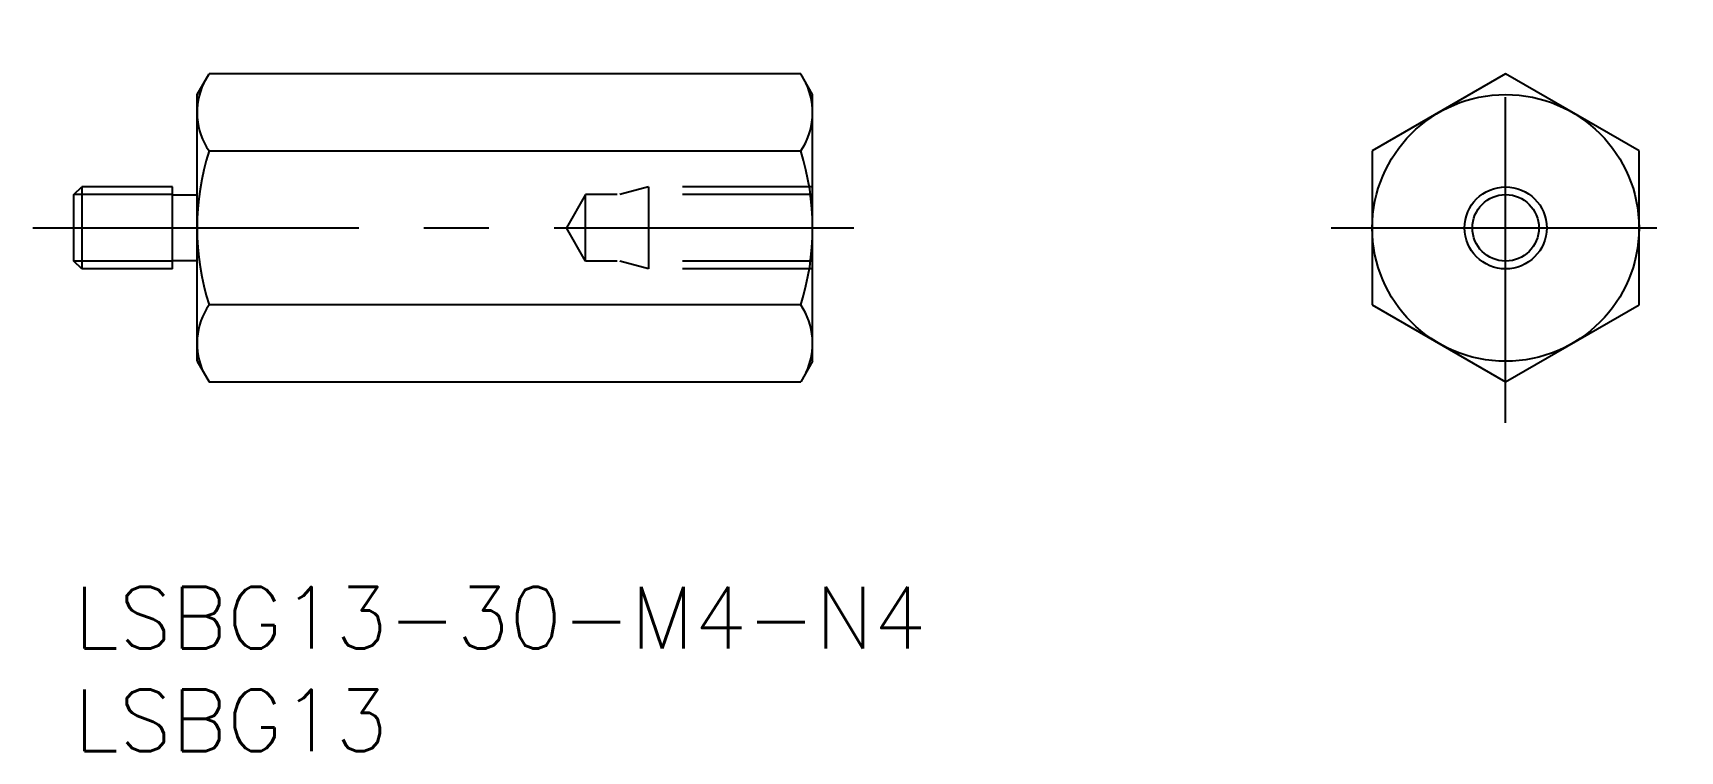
# Model space of a CAD drawing. Extents: x -2 to 78.3, y -8 to 27.
import ezdxf

# ---------------------------------------------------------------- set-up
doc = ezdxf.new("R2010")
doc.units = 0
doc.header["$LTSCALE"] = 0.5
doc.linetypes.add('CENTER', pattern=[50.8, 31.75, -6.35, 6.35, -6.35])
doc.linetypes.add('DASHED', pattern=[19.05, 12.7, -6.35])
for name, color, linetype in [('MSM_CENTER', 1, 'CENTER'), ('MSM_CONTINUOUS', 7, 'CONTINUOUS'), ('MSM_DASHED', 4, 'DASHED'), ('MSM_NARROW', 5, 'CONTINUOUS'), ('MSM_PART_NUMBER', 7, 'CONTINUOUS')]:
    doc.layers.add(name, color=color, linetype=linetype)
doc.styles.get("Standard").update_dxf_attribs({"font": 'txt.shx', "height": 3, "bigfont": 'bigfont.shx'})

# ---------------------------------------------------------------- blocks, each defined once
blk = doc.blocks.new('*U4')
at = {"layer": 'MSM_PART_NUMBER'}
blk.add_text('LSBG13-30-M4-N4', height=3, dxfattribs=at).set_placement((0, -3))
blk = doc.blocks.new('*U5')
at = {"layer": 'MSM_PART_NUMBER'}
blk.add_text('LSBG13', height=3, dxfattribs=at).set_placement((0, -8))

msp = doc.modelspace()

# ---------------------------------------------------------------- linework, layer by layer
at = {"layer": 'MSM_CENTER'}
for p, q in [((69.774, 8), (69.774, 27.011)), ((-2, 17.506), (38, 17.506)), ((61.274, 17.506), (78.274, 17.506))]:
    msp.add_line(p, q, dxfattribs=at)
at = {"layer": 'MSM_CONTINUOUS'}
for p, q in [((6, 24.006), (6.581, 25.011)), ((35.419, 25.011), (6.581, 25.011)), ((36, 24.006), (35.419, 25.011)), ((69.774, 25.011), (63.274, 21.258)), ((76.274, 21.258), (69.774, 25.011)), ((6, 11.006), (6, 24.006)), ((36, 11.006), (36, 24.006)), ((6.581, 21.258), (35.419, 21.258)), ((63.274, 21.258), (63.274, 13.753)), ((76.274, 13.753), (76.274, 21.258)), ((0, 19.127), (0.379, 19.506)), ((4.8, 19.506), (0.379, 19.506)), ((0.379, 19.506), (0.379, 15.506)), ((4.8, 15.506), (4.8, 19.506)), ((0, 15.885), (0, 19.127)), ((6, 19.106), (4.8, 19.106)), ((0.379, 15.506), (0, 15.885)), ((4.8, 15.506), (0.379, 15.506)), ((6, 15.906), (4.8, 15.906)), ((35.419, 13.753), (6.581, 13.753)), ((63.274, 13.753), (69.774, 10)), ((69.774, 10), (76.274, 13.753)), ((6, 11.006), (6.581, 10)), ((36, 11.006), (35.419, 10)), ((6.581, 10), (35.419, 10))]:
    msp.add_line(p, q, dxfattribs=at)
for radius in [6.5, 1.621]:
    msp.add_circle((69.774, 17.506), radius, dxfattribs=at)
for centre, radius, start, end in [((9.323, 23.135), 3.323, 154.38425, 214.38425), ((32.677, 23.135), 3.323, 325.61575, 25.61575), ((18.419, 17.506), 12.419, 162.41205, 197.58795), ((23.581, 17.506), 12.419, 342.41205, 17.58795), ((9.323, 11.876), 3.323, 145.61575, 205.61575), ((32.677, 11.876), 3.323, 334.38425, 34.38425)]:
    msp.add_arc(centre, radius, start, end, dxfattribs=at)
at = {"layer": 'MSM_DASHED'}
for p, q in [((28, 19.506), (26.6, 19.127)), ((36, 19.506), (28, 19.506)), ((28, 19.506), (28, 15.506)), ((24.936, 19.127), (24, 17.506)), ((36, 19.127), (24.936, 19.127)), ((24.936, 15.885), (24.936, 19.127)), ((24.936, 15.885), (24, 17.506)), ((36, 15.885), (24.936, 15.885)), ((28, 15.506), (26.6, 15.885)), ((36, 15.506), (28, 15.506))]:
    msp.add_line(p, q, dxfattribs=at)
at = {"layer": 'MSM_NARROW'}
for p, q in [((4.8, 19.127), (0, 19.127)), ((4.8, 15.885), (0, 15.885))]:
    msp.add_line(p, q, dxfattribs=at)
msp.add_circle((69.774, 17.506), 2, dxfattribs=at)

# ---------------------------------------------------------------- block references
at = {"layer": 'MSM_CONTINUOUS'}
for name in ['*U4', '*U5']:
    msp.add_blockref(name, (0, 0), dxfattribs=at)

doc.saveas('drawing.dxf')
